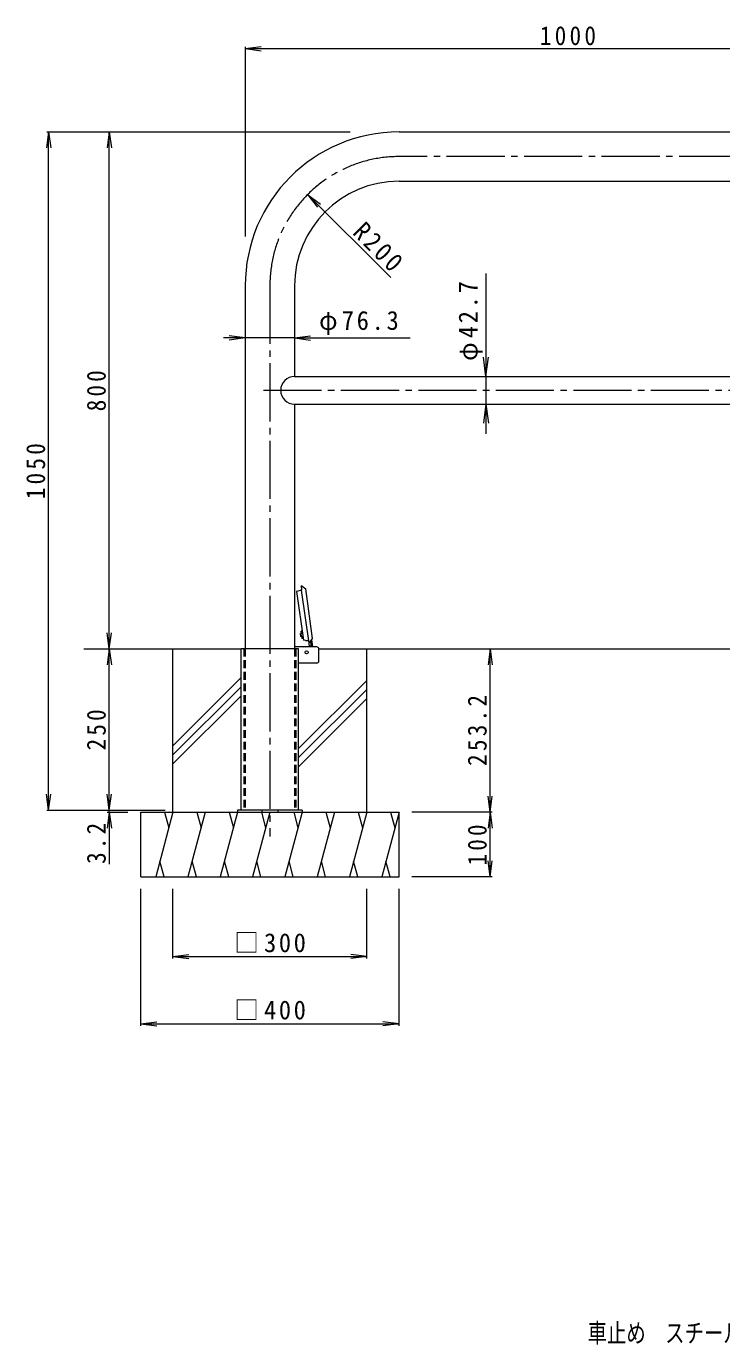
# Model space of a CAD drawing. Units: millimetres, scale not verified. Extents: x -1772 to 1845, y -1365 to 811.
# Drawn here: x -1772 to -695, y -1365 to 676 of the extents above; entities that cross this region are included whole.
import ezdxf
from ezdxf.enums import TextEntityAlignment as Align

# ---------------------------------------------------------------- set-up
doc = ezdxf.new("R2010")
doc.units = ezdxf.units.MM
doc.header["$LTSCALE"] = 10
doc.linetypes.add('CHAIN2', pattern=[12, 9, -1, 1, -1])
doc.linetypes.add('DASHED1', pattern=[1.8, 1.2, -0.6])
for name, color, linetype, lineweight in [('C-0_通り芯', 4, 'Continuous', 9), ('C-1_躯体', 7, 'Continuous', 9), ('C-2_仕上', 3, 'Continuous', 9), ('C-3_寸法', 3, 'DASHED1', 9), ('C-4_文字', 7, 'Continuous', 9), ('C-5_建具', 7, 'Continuous', 9), ('C-6_間仕切', 2, 'Continuous', 9), ('C-9_記号', 7, 'Continuous', 9), ('C-B_衛生陶器', 2, 'Continuous', 9), ('C-E_見え係り', 6, 'Continuous', 5)]:
    doc.layers.add(name, color=color, linetype=linetype, lineweight=lineweight)
doc.layers.add('F-F_F-Fﾚｲﾔ', color=2, linetype='Continuous')
doc.styles.add('ＭＳ ゴシック', font='')
doc.styles.get('ＭＳ ゴシック').set_extended_font_data('MS Gothic')

msp = doc.modelspace()

# ---------------------------------------------------------------- linework, layer by layer
at = {"layer": 'C-0_通り芯', "color": 7, "linetype": 'CHAIN2'}
for p, q in [((-671.4, 474.4), (-1195.1, 474.4)), ((-1395.1, 274.4), (-1395.1, -578.09)), ((-1405.1, 112.55), (-461.4, 112.55))]:
    msp.add_line(p, q, dxfattribs=at)
at = {"layer": 'C-0_通り芯'}
for p, q in [((-1345.87, -196.95), (-1353.65, -199.05)), ((-1353.65, -199.05), (-1343.09, -274.18)), ((-1334.36, -278.8), (-1345.87, -196.95)), ((-1345.26, -190.65), (-1339.57, -195.05)), ((-1328.83, -271.47), (-1339.57, -195.05)), ((-1340.01, -274.59), (-1343.09, -274.18)), ((-1340.01, -274.59), (-1339.95, -274.96)), ((-1339.95, -274.96), (-1334.91, -274.88)), ((-1334.36, -278.8), (-1333, -277.93)), ((-1333, -277.93), (-1328.83, -271.47)), ((-1350.55, -287.45), (-1439.65, -287.45)), ((-1439.65, -537.45), (-1439.65, -287.45)), ((-1350.55, -537.45), (-1350.55, -287.45))]:
    msp.add_line(p, q, dxfattribs=at)
at = {"layer": 'C-0_通り芯', "linetype": 'DASHED1'}
for p, q in [((-1435.45, -287.45), (-1435.45, -537.45)), ((-1354.75, -287.45), (-1354.75, -537.45))]:
    msp.add_line(p, q, dxfattribs=at)
at = {"layer": 'C-0_通り芯'}
msp.add_lwpolyline([(-1345.26, -190.65), (-1346.79, -190.36), (-1345.87, -196.95)], dxfattribs=at)
at = {"layer": 'C-0_通り芯', "color": 7, "linetype": 'CHAIN2'}
msp.add_arc((-1195.1, 274.4), 200, 90, 180, dxfattribs=at)
at = {"layer": 'C-1_躯体', "color": 3}
for p, q in [((-1322.45, -284.85), (-1356.95, -284.85)), ((-1319.15, -306.55), (-1319.15, -288.15)), ((-1322.45, -309.85), (-1350.55, -309.85))]:
    msp.add_line(p, q, dxfattribs=at)
at = {"layer": 'C-1_躯体'}
for p, q in [((-1345.1, -537.45), (-1445.1, -537.45)), ((-1445.1, -537.45), (-1445.1, -540.65)), ((-1407.6, -537.45), (-1407.6, -540.65)), ((-1382.6, -537.45), (-1382.6, -540.65)), ((-1345.1, -537.45), (-1345.1, -540.65))]:
    msp.add_line(p, q, dxfattribs=at)
at = {"layer": 'C-1_躯体', "color": 3}
for centre, start, end in [((-1322.45, -288.15), 0, 90), ((-1322.45, -306.55), 270, 0)]:
    msp.add_arc(centre, 3.3, start, end, dxfattribs=at)
at = {"layer": 'C-2_仕上'}
for p, q in [((-1195.1, 512.55), (-671.4, 512.55)), ((-1195.1, 436.25), (-671.4, 436.25)), ((-1433.25, 274.4), (-1433.25, -287.45)), ((-1356.95, 274.4), (-1356.95, 133.9)), ((-1356.95, 133.9), (-509.55, 133.9)), ((-1356.95, 91.2), (-1356.95, -287.45)), ((-1356.95, 91.2), (-509.55, 91.2))]:
    msp.add_line(p, q, dxfattribs=at)
for centre, radius, end in [((-1195.1, 274.4), 238.15, 180), ((-1195.1, 274.4), 161.85, 180), ((-1356.95, 112.55), 21.35, 270)]:
    msp.add_arc(centre, radius, 90, end, dxfattribs=at)
at = {"layer": 'C-3_寸法'}
for p, q in [((-1433.25, -287.45), (-1433.25, -537.45)), ((-1356.95, -287.45), (-1356.95, -537.45))]:
    msp.add_line(p, q, dxfattribs=at)
at = {"layer": 'C-4_文字'}
for p, q in [((-1433.25, 641.62), (-1408.47, 644.88)), ((-1433.25, 644.62), (-1433.25, 350.61)), ((-1433.25, 641.62), (-433.25, 641.62)), ((-1433.25, 641.62), (-1408.47, 638.36)), ((-1737.69, 512.55), (-1740.96, 487.76)), ((-1740.69, 512.55), (-1270.5, 512.55)), ((-1737.69, -537.45), (-1737.69, 512.55)), ((-1737.69, 512.55), (-1734.43, 487.76)), ((-1643.8, 512.55), (-1647.06, 487.76)), ((-1643.8, -287.45), (-1643.8, 512.55)), ((-1643.8, 512.55), (-1640.54, 487.76)), ((-1208, 287.15), (-1336.55, 415.79)), ((-1060.56, 293.47), (-1060.56, 45.26)), ((-1433.25, 193.72), (-1466.95, 193.72)), ((-1433.25, 193.72), (-1458.04, 196.98)), ((-1433.25, 193.72), (-1458.04, 190.46)), ((-1356.95, 193.72), (-1433.25, 193.72)), ((-1356.95, 193.72), (-1332.17, 196.98)), ((-1356.95, 193.72), (-1332.17, 190.46)), ((-1356.95, 193.72), (-1177.67, 193.72)), ((-1060.56, 133.9), (-1064.48, 163.64)), ((-1060.56, 133.9), (-1056.65, 163.64)), ((-1060.56, 133.9), (-1057.56, 133.9)), ((-1060.56, 91.2), (-1064.48, 61.45)), ((-1060.56, 91.2), (-1057.56, 91.2)), ((-1060.56, 91.2), (-1056.65, 61.45)), ((-1643.8, -287.45), (-1647.06, -262.67)), ((-1643.8, -287.45), (-1640.54, -262.67)), ((-1643.8, -287.45), (-1647.06, -312.24)), ((-1643.8, -537.45), (-1643.8, -287.45)), ((-1643.8, -287.45), (-1640.54, -312.24)), ((-1053.97, -287.45), (-1057.24, -312.24)), ((-1053.97, -287.45), (-1050.71, -312.24)), ((-1053.97, -540.65), (-1053.97, -287.45)), ((-1737.69, -537.45), (-1740.96, -512.67)), ((-1737.69, -537.45), (-1734.43, -512.67)), ((-1643.8, -537.45), (-1647.06, -512.67)), ((-1643.8, -537.45), (-1640.54, -512.67)), ((-1053.97, -540.65), (-1057.24, -515.87)), ((-1053.97, -540.65), (-1050.71, -515.87)), ((-1740.69, -537.45), (-1557.09, -537.45)), ((-1643.8, -540.65), (-1647.06, -565.44)), ((-1646.8, -540.65), (-1615.1, -540.65)), ((-1643.8, -540.65), (-1643.8, -537.45)), ((-1643.8, -540.65), (-1640.54, -565.44)), ((-1643.8, -540.65), (-1643.8, -620.88)), ((-1050.97, -540.65), (-1175.1, -540.65)), ((-1053.97, -540.65), (-1057.24, -565.44)), ((-1053.97, -640.65), (-1053.97, -540.65)), ((-1053.97, -540.65), (-1050.71, -565.44)), ((-1053.97, -640.65), (-1057.24, -615.87)), ((-1053.97, -640.65), (-1050.71, -615.87)), ((-1050.97, -640.65), (-1175.1, -640.65)), ((-1595.1, -871.26), (-1595.1, -659.15)), ((-1545.1, -767.14), (-1545.1, -659.15)), ((-1245.1, -767.14), (-1245.1, -659.15)), ((-1195.1, -871.26), (-1195.1, -659.15)), ((-1545.1, -764.14), (-1520.32, -760.88)), ((-1545.1, -764.14), (-1245.1, -764.14)), ((-1545.1, -764.14), (-1520.32, -767.41)), ((-1245.1, -764.14), (-1269.89, -760.88)), ((-1245.1, -764.14), (-1269.89, -767.41)), ((-1595.1, -868.26), (-1570.32, -864.99)), ((-1595.1, -868.26), (-1195.1, -868.26)), ((-1595.1, -868.26), (-1570.32, -871.52)), ((-1195.1, -868.26), (-1219.89, -864.99)), ((-1195.1, -868.26), (-1219.89, -871.52))]:
    msp.add_line(p, q, dxfattribs=at)
at = {"layer": 'C-5_建具'}
for q in [(-1316.73, 400.56), (-1321.34, 395.95)]:
    msp.add_line((-1336.55, 415.79), q, dxfattribs=at)
at = {"layer": 'C-6_間仕切'}
for p, q in [((-1346.85, -263.28), (-1347.53, -264.18)), ((-1344.56, -263.77), (-1347.53, -264.18)), ((-1346.91, -268.54), (-1347.53, -264.18)), ((-1344.67, -262.97), (-1346.85, -263.28)), ((-1346.01, -269.22), (-1346.85, -263.28)), ((-1343.94, -268.12), (-1346.91, -268.54)), ((-1346.01, -269.22), (-1346.91, -268.54)), ((-1343.83, -268.91), (-1346.01, -269.22)), ((-1330.51, -283.2), (-1331.57, -275.71)), ((-1328.67, -284.85), (-1330.24, -273.66))]:
    msp.add_line(p, q, dxfattribs=at)
at = {"layer": 'C-6_間仕切', "linetype": 'DASHED1'}
for p, q in [((-1340.12, -284.57), (-1330.41, -283.2)), ((-1330.28, -284.85), (-1330.51, -283.2))]:
    msp.add_line(p, q, dxfattribs=at)
msp.add_arc((-1339.42, -289.52), 5, 98, 111.11628, dxfattribs=at)
at = {"layer": 'C-6_間仕切'}
msp.add_arc((-1330.62, -281.72), 1.5, 278, 8, dxfattribs=at)
at = {"layer": 'C-9_記号'}
for p, q in [((-1342.28, -284.85), (-1333.68, -283.65)), ((-1333.51, -284.85), (-1334.36, -278.8))]:
    msp.add_line(p, q, dxfattribs=at)
msp.add_arc((-1334.13, -280.48), 3.2, 278, 8, dxfattribs=at)
at = {"layer": 'C-B_衛生陶器'}
for p, q in [((-1346.93, -261.27), (-1346.6, -260.47)), ((-1346.93, -261.27), (-1346.65, -263.25)), ((-1345.05, -260.25), (-1346.6, -260.47)), ((-1345.81, -269.19), (-1345.53, -271.17)), ((-1345.53, -271.17), (-1345, -271.86)), ((-1343.45, -271.64), (-1345, -271.86))]:
    msp.add_line(p, q, dxfattribs=at)
at = {"layer": 'C-E_見え係り'}
for p, q in [((-1683.25, -287.45), (-1439.65, -287.45)), ((-1545.1, -540.65), (-1545.1, -287.45)), ((-1319.23, -287.45), (-547.28, -287.45)), ((-1245.1, -540.65), (-1245.1, -287.45)), ((-1439.65, -332.19), (-1545.1, -437.64)), ((-1439.65, -346.34), (-1545.1, -451.79)), ((-1245.1, -336.53), (-1350.55, -441.98)), ((-1439.65, -360.48), (-1545.1, -465.93)), ((-1245.1, -350.67), (-1350.55, -456.12)), ((-1245.1, -364.81), (-1350.55, -470.26)), ((-1595.1, -540.65), (-1195.1, -540.65)), ((-1595.1, -640.65), (-1595.1, -540.65)), ((-1545.1, -540.65), (-1571.9, -640.65)), ((-1558.15, -540.65), (-1551.63, -565)), ((-1495.1, -540.65), (-1521.9, -640.65)), ((-1508.15, -540.65), (-1501.63, -565)), ((-1445.1, -540.65), (-1471.9, -640.65)), ((-1458.15, -540.65), (-1451.63, -565)), ((-1395.1, -540.65), (-1421.9, -640.65)), ((-1408.15, -540.65), (-1401.63, -565)), ((-1345.1, -540.65), (-1371.9, -640.65)), ((-1358.15, -540.65), (-1351.63, -565)), ((-1295.1, -540.65), (-1321.9, -640.65)), ((-1308.15, -540.65), (-1301.63, -565)), ((-1245.1, -540.65), (-1271.9, -640.65)), ((-1258.15, -540.65), (-1251.63, -565)), ((-1195.1, -540.65), (-1221.9, -640.65)), ((-1208.15, -540.65), (-1201.63, -565)), ((-1195.1, -640.65), (-1195.1, -540.65)), ((-1558.85, -640.65), (-1565.37, -616.3)), ((-1508.85, -640.65), (-1515.37, -616.3)), ((-1458.85, -640.65), (-1465.37, -616.3)), ((-1408.85, -640.65), (-1415.37, -616.3)), ((-1358.85, -640.65), (-1365.37, -616.3)), ((-1308.85, -640.65), (-1315.37, -616.3)), ((-1258.85, -640.65), (-1265.37, -616.3)), ((-1208.85, -640.65), (-1215.37, -616.3)), ((-1595.1, -640.65), (-1195.1, -640.65))]:
    msp.add_line(p, q, dxfattribs=at)
at = {"layer": 'C-E_見え係り', "color": 4, "lineweight": 9}
msp.add_circle((-1338.1, -293.15), 2.5, dxfattribs=at)

# ---------------------------------------------------------------- texts
at = {"layer": 'C-4_文字', "color": 2, "char_height": 29.33, "attachment_point": 7, "style": 'ＭＳ ゴシック'}
for s, insert in [('\\T1.28;\\W0.9;1000', (-977, 646.62)), ('\\T1.22;\\W0.95;φ76.3', (-1318.92, 198.18)), ('\\T1.21;\\W0.95;□300', (-1450.1, -758.14)), ('\\T1.21;\\W0.95;□400', (-1450.1, -862.26))]:
    msp.add_mtext(s, dxfattribs=dict(at, insert=insert))
for s, insert, rotation in [('\\T1.28;\\W0.9;R200', (-1268.81, 354.99), 315), ('\\T1.22;\\W0.95;φ42.7', (-1065.56, 158.1), 90), ('\\T1.27;\\W0.9;800', (-1648.8, 80.05), 90), ('\\T1.28;\\W0.9;1050', (-1742.69, -56.2), 90), ('\\T1.28;\\W0.9;253.2', (-1058.97, -469.05), 90), ('\\T1.27;\\W0.9;250', (-1648.8, -444.95), 90), ('\\T1.27;\\W0.9;3.2', (-1648.8, -620.66), 90), ('\\T1.27;\\W0.9;100', (-1058.97, -623.15), 90)]:
    msp.add_mtext(s, dxfattribs=dict(at, insert=insert, rotation=rotation))
at = {"layer": 'F-F_F-Fﾚｲﾔ', "style": 'ＭＳ ゴシック', "width": 0.75}
msp.add_text('車止め\u3000スチール製\u3000アーチ型横バー付\u3000脱着式\u3000鋳鉄製蓋\u3000鍵付\u3000ＹＢＷ７Ｈ１０－ＨＤＬ', height=29.33, dxfattribs=at).set_placement((-903.02, -1370.49), align=Align.BOTTOM_LEFT)

doc.saveas('drawing.dxf')
